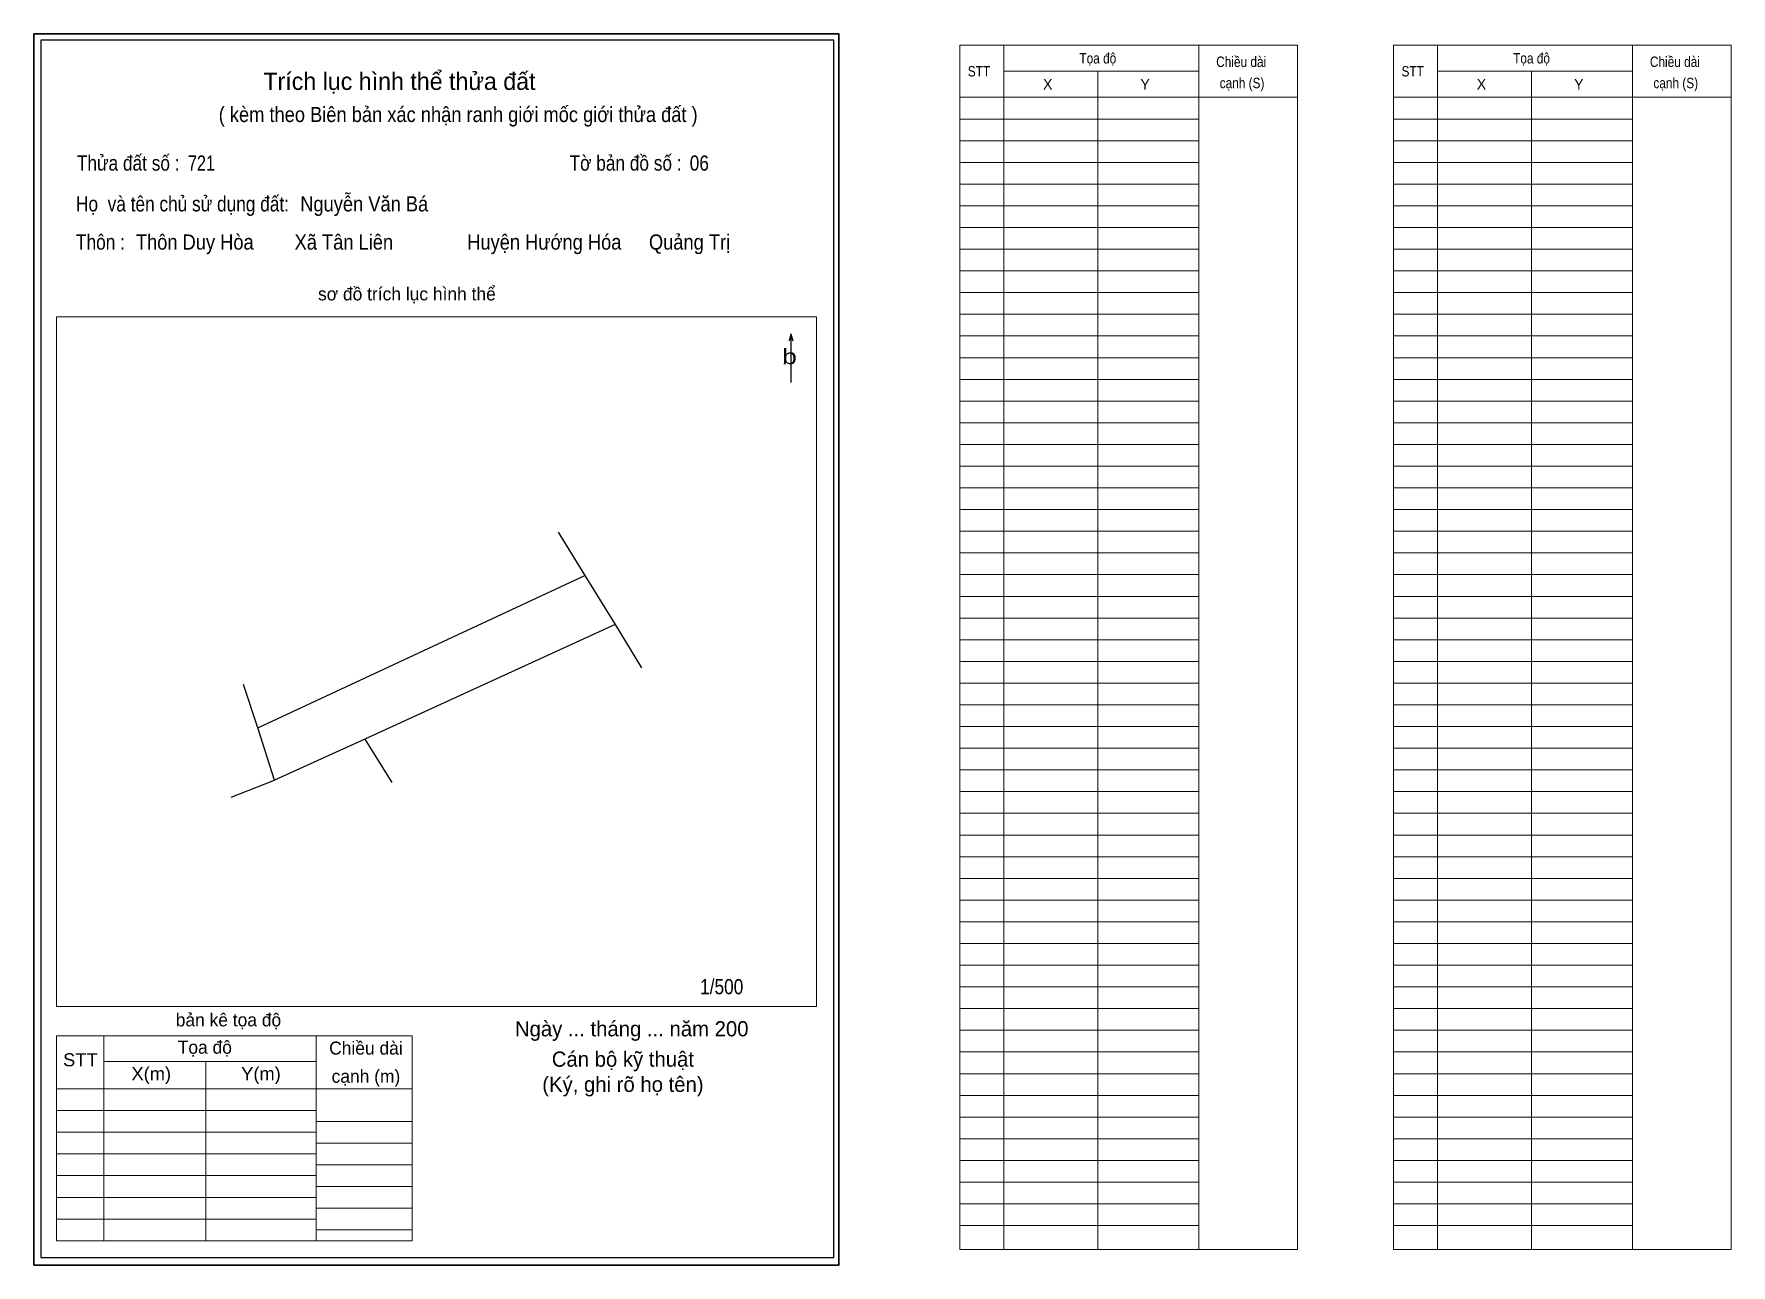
# Model space of a CAD drawing. Header units: metres. Extents: x 990.7 to 1029.8, y 986.5 to 1014.8.
import ezdxf
from ezdxf.enums import TextEntityAlignment as Align

# ---------------------------------------------------------------- set-up
doc = ezdxf.new("R2010")
doc.units = ezdxf.units.M
doc.header["$LTSCALE"] = 0.12
for name, color, linetype, lineweight in [('10', 7, 'Continuous', 25), ('13', 7, 'Continuous', 25), ('23', 7, 'Continuous', 25), ('61', 7, 'Continuous', 13), ('63', 7, 'Continuous', 13)]:
    doc.layers.add(name, color=color, linetype=linetype, lineweight=lineweight)
doc.layers.add('62', color=7, linetype='Continuous')

msp = doc.modelspace()

# ---------------------------------------------------------------- linework, layer by layer
at = {"layer": '10'}
for p, q in [((995.88, 998.85), (995.55, 999.85)), ((998.35, 998.59), (998.97, 997.59)), ((995.27, 997.25), (996.27, 997.64))]:
    msp.add_line(p, q, dxfattribs=at)
at = {"layer": '13'}
msp.add_lwpolyline([(995.88, 998.85), (1003.42, 1002.36), (1004.12, 1001.23), (998.35, 998.59), (996.27, 997.64)], close=True, dxfattribs=at)
at = {"layer": '23'}
for p, q in [((1002.81, 1003.36), (1003.42, 1002.36)), ((1004.12, 1001.23), (1004.73, 1000.23))]:
    msp.add_line(p, q, dxfattribs=at)
at = {"layer": '61'}
for p, q in [((1013.08, 1014.58), (1013.08, 986.83)), ((1017.58, 1014.58), (1017.58, 986.83)), ((1023.08, 1014.58), (1023.08, 986.83)), ((1027.58, 1014.58), (1027.58, 986.83)), ((1013.08, 1013.98), (1017.58, 1013.98)), ((1015.25, 1013.98), (1015.25, 986.83)), ((1023.08, 1013.98), (1027.58, 1013.98)), ((1025.25, 1013.98), (1025.25, 986.83)), ((1012.07, 1013.38), (1019.85, 1013.38)), ((1022.07, 1013.38), (1029.85, 1013.38)), ((1012.07, 1012.88), (1017.58, 1012.88)), ((1022.07, 1012.88), (1027.58, 1012.88)), ((1012.07, 1012.38), (1017.58, 1012.38)), ((1022.07, 1012.38), (1027.58, 1012.38)), ((1012.07, 1011.88), (1017.58, 1011.88)), ((1022.07, 1011.88), (1027.58, 1011.88)), ((1012.07, 1011.38), (1017.58, 1011.38)), ((1022.07, 1011.38), (1027.58, 1011.38)), ((1012.07, 1010.88), (1017.58, 1010.88)), ((1022.07, 1010.88), (1027.58, 1010.88)), ((1012.07, 1010.38), (1017.58, 1010.38)), ((1022.07, 1010.38), (1027.58, 1010.38)), ((1012.07, 1009.88), (1017.58, 1009.88)), ((1022.07, 1009.88), (1027.58, 1009.88)), ((1012.07, 1009.38), (1017.58, 1009.38)), ((1022.07, 1009.38), (1027.58, 1009.38)), ((1012.07, 1008.88), (1017.58, 1008.88)), ((1022.07, 1008.88), (1027.58, 1008.88)), ((1012.07, 1008.38), (1017.58, 1008.38)), ((1022.07, 1008.38), (1027.58, 1008.38)), ((1012.07, 1007.88), (1017.58, 1007.88)), ((1022.07, 1007.88), (1027.58, 1007.88)), ((1012.07, 1007.38), (1017.58, 1007.38)), ((1022.07, 1007.38), (1027.58, 1007.38)), ((1012.07, 1006.88), (1017.58, 1006.88)), ((1022.07, 1006.88), (1027.58, 1006.88)), ((1012.07, 1006.38), (1017.58, 1006.38)), ((1022.07, 1006.38), (1027.58, 1006.38)), ((1012.07, 1005.88), (1017.58, 1005.88)), ((1022.07, 1005.88), (1027.58, 1005.88)), ((1012.07, 1005.38), (1017.58, 1005.38)), ((1022.07, 1005.38), (1027.58, 1005.38)), ((1012.07, 1004.88), (1017.58, 1004.88)), ((1022.07, 1004.88), (1027.58, 1004.88)), ((1012.07, 1004.38), (1017.58, 1004.38)), ((1022.07, 1004.38), (1027.58, 1004.38)), ((1012.07, 1003.88), (1017.58, 1003.88)), ((1022.07, 1003.88), (1027.58, 1003.88)), ((1012.07, 1003.38), (1017.58, 1003.38)), ((1022.07, 1003.38), (1027.58, 1003.38)), ((1012.07, 1002.88), (1017.58, 1002.88)), ((1022.07, 1002.88), (1027.58, 1002.88)), ((1012.07, 1002.38), (1017.58, 1002.38)), ((1022.07, 1002.38), (1027.58, 1002.38)), ((1012.07, 1001.88), (1017.58, 1001.88)), ((1022.07, 1001.88), (1027.58, 1001.88)), ((1012.07, 1001.38), (1017.58, 1001.38)), ((1022.07, 1001.38), (1027.58, 1001.38)), ((1012.07, 1000.88), (1017.58, 1000.88)), ((1022.07, 1000.88), (1027.58, 1000.88)), ((1012.07, 1000.38), (1017.58, 1000.38)), ((1022.07, 1000.38), (1027.58, 1000.38)), ((1012.07, 999.88), (1017.58, 999.88)), ((1022.07, 999.88), (1027.58, 999.88)), ((1012.07, 999.38), (1017.58, 999.38)), ((1022.07, 999.38), (1027.58, 999.38)), ((1012.07, 998.88), (1017.58, 998.88)), ((1022.07, 998.88), (1027.58, 998.88)), ((1012.07, 998.38), (1017.58, 998.38)), ((1022.07, 998.38), (1027.58, 998.38)), ((1012.07, 997.88), (1017.58, 997.88)), ((1022.07, 997.88), (1027.58, 997.88)), ((1012.07, 997.38), (1017.58, 997.38)), ((1022.07, 997.38), (1027.58, 997.38)), ((1012.07, 996.88), (1017.58, 996.88)), ((1022.07, 996.88), (1027.58, 996.88)), ((1012.07, 996.38), (1017.58, 996.38)), ((1022.07, 996.38), (1027.58, 996.38)), ((1012.07, 995.88), (1017.58, 995.88)), ((1022.07, 995.88), (1027.58, 995.88)), ((1012.07, 995.38), (1017.58, 995.38)), ((1022.07, 995.38), (1027.58, 995.38)), ((1012.07, 994.88), (1017.58, 994.88)), ((1022.07, 994.88), (1027.58, 994.88)), ((1012.07, 994.38), (1017.58, 994.38)), ((1022.07, 994.38), (1027.58, 994.38)), ((1012.07, 993.88), (1017.58, 993.88)), ((1022.07, 993.88), (1027.58, 993.88)), ((1012.07, 993.38), (1017.58, 993.38)), ((1022.07, 993.38), (1027.58, 993.38)), ((1012.07, 992.88), (1017.58, 992.88)), ((1022.07, 992.88), (1027.58, 992.88)), ((1012.07, 992.38), (1017.58, 992.38)), ((1022.07, 992.38), (1027.58, 992.38)), ((1012.07, 991.88), (1017.58, 991.88)), ((1022.07, 991.88), (1027.58, 991.88)), ((1012.07, 991.38), (1017.58, 991.38)), ((1022.07, 991.38), (1027.58, 991.38)), ((1012.07, 990.88), (1017.58, 990.88)), ((1022.07, 990.88), (1027.58, 990.88)), ((1012.07, 990.38), (1017.58, 990.38)), ((1022.07, 990.38), (1027.58, 990.38)), ((1012.07, 989.88), (1017.58, 989.88)), ((1022.07, 989.88), (1027.58, 989.88)), ((1012.07, 989.38), (1017.58, 989.38)), ((1022.07, 989.38), (1027.58, 989.38)), ((1012.07, 988.88), (1017.58, 988.88)), ((1022.07, 988.88), (1027.58, 988.88)), ((1012.07, 988.38), (1017.58, 988.38)), ((1022.07, 988.38), (1027.58, 988.38)), ((1012.07, 987.88), (1017.58, 987.88)), ((1022.07, 987.88), (1027.58, 987.88)), ((1012.07, 987.38), (1017.58, 987.38)), ((1022.07, 987.38), (1027.58, 987.38))]:
    msp.add_line(p, q, dxfattribs=at)
at = {"layer": '61', "lineweight": 25}
for q in [(1008.13, 1007.77), (1008.17, 1006.81), (1008.22, 1007.77)]:
    msp.add_line((1008.17, 1007.93), q, dxfattribs=at)
at = {"layer": '61', "lineweight": 35}
msp.add_lwpolyline([(990.72, 1014.84), (1009.28, 1014.84), (1009.28, 986.47), (990.72, 986.47)], close=True, dxfattribs=at)
at = {"layer": '61', "lineweight": 25}
msp.add_lwpolyline([(990.88, 986.64), (1009.16, 986.64), (1009.16, 1014.7), (990.88, 1014.7)], close=True, dxfattribs=at)
at = {"layer": '61'}
for points in [[(1012.07, 1014.58), (1019.85, 1014.58), (1019.85, 986.83), (1012.07, 986.83)], [(1022.07, 1014.58), (1029.85, 1014.58), (1029.85, 986.83), (1022.07, 986.83)], [(991.24, 1008.32), (1008.76, 1008.32), (1008.76, 992.43), (991.24, 992.43)]]:
    msp.add_lwpolyline(points, close=True, dxfattribs=at)
at = {"layer": '63'}
for p, q in [((992.33, 987.03), (992.33, 991.75)), ((997.23, 987.03), (997.23, 991.75)), ((992.33, 991.16), (997.23, 991.16)), ((994.68, 987.03), (994.68, 991.16)), ((991.24, 990.53), (999.44, 990.53)), ((991.24, 990.03), (997.23, 990.03)), ((997.23, 989.78), (999.44, 989.78)), ((991.24, 989.53), (997.23, 989.53)), ((997.23, 989.28), (999.44, 989.28)), ((991.24, 989.03), (997.23, 989.03)), ((991.24, 988.53), (997.23, 988.53)), ((997.23, 988.78), (999.44, 988.78)), ((997.23, 988.28), (999.44, 988.28)), ((991.24, 988.03), (997.23, 988.03)), ((997.23, 987.78), (999.44, 987.78)), ((991.24, 987.53), (997.23, 987.53)), ((997.23, 987.28), (999.44, 987.28))]:
    msp.add_line(p, q, dxfattribs=at)
msp.add_lwpolyline([(991.24, 991.75), (999.44, 991.75), (999.44, 987.03), (991.24, 987.03)], close=True, dxfattribs=at)

# ---------------------------------------------------------------- texts
at = {"layer": '61'}
for s, height, width, p in [('Tọa độ', 0.24, 0.85, (1015.25, 1014.16)), ('Chiều dài', 0.24, 0.85, (1018.555, 1014.08)), ('Tọa độ', 0.24, 0.85, (1025.25, 1014.16)), ('Chiều dài', 0.24, 0.85, (1028.555, 1014.08)), ('STT', 0.24, 0.85, (1012.51, 1013.86)), ('STT', 0.24, 0.85, (1022.51, 1013.86)), ('cạnh (S)', 0.24, 0.85, (1018.575, 1013.59)), ('cạnh (S)', 0.24, 0.85, (1028.575, 1013.59)), ('b', 0.353, 1.3, (1008.14, 1007.23))]:
    msp.add_text(s, height=height, dxfattribs=dict(at, width=width)).set_placement(p, align=Align.CENTER)
for s, height, p in [('Trích lục hình thể thửa đất', 0.4, (996.01, 1013.55)), ('sơ đồ trích lục hình thể', 0.3, (997.27, 1008.7)), ('Ngày ... tháng ... năm 200', 0.35, (1001.81, 991.74)), ('Cán bộ kỹ thuật', 0.35, (1002.66, 991.04)), ('(Ký, ghi rõ họ tên)', 0.35, (1002.44, 990.46))]:
    msp.add_text(s, height=height, dxfattribs=at).set_placement(p)
for s, p in [('X', (1014.095, 1013.56)), ('Y', (1016.34, 1013.56)), ('X', (1024.095, 1013.56)), ('Y', (1026.34, 1013.56))]:
    msp.add_text(s, height=0.24, dxfattribs=at).set_placement(p, align=Align.CENTER)
for s, width, p in [('( kèm theo Biên bản xác nhận ranh giới mốc giới thửa đất )', 0.9, (994.98, 1012.81)), ('Thửa đất số : ', 0.85, (991.71, 1011.69)), ('Tờ bản đồ số :', 0.85, (1003.07, 1011.69)), ('Họ  và tên chủ sử dụng đất: ', 0.85, (991.69, 1010.75)), ('Thôn : ', 0.85, (991.69, 1009.87))]:
    msp.add_text(s, height=0.35, dxfattribs=dict(at, width=width)).set_placement(p)
at = {"layer": '62'}
for s, width, p in [('721', 0.8, (994.27, 1011.69)), ('06', 0.85, (1005.84, 1011.69)), ('Nguyễn Văn Bá', 0.9, (996.86, 1010.75)), ('Thôn Duy Hòa', 0.9, (993.07, 1009.87)), ('Xã Tân Liên', 0.9, (996.73, 1009.87)), ('Huyện Hướng Hóa', 0.9, (1000.71, 1009.87)), ('Quảng Trị', 0.9, (1004.9, 1009.87)), ('1/500', 0.85, (1006.08, 992.71))]:
    msp.add_text(s, height=0.35, dxfattribs=dict(at, width=width)).set_placement(p)
at = {"layer": '63'}
for s, p in [('bản kê tọa độ', (995.205, 991.97)), ('Tọa độ', (994.66, 991.34)), ('Chiều dài', (998.375, 991.32)), ('cạnh (m)', (998.375, 990.67))]:
    msp.add_text(s, height=0.3, dxfattribs=at).set_placement(p, align=Align.CENTER)
at = {"layer": '63', "width": 1.05}
for s, p in [('STT', (991.79, 991.05)), ('X(m)', (993.425, 990.73)), ('Y(m)', (995.955, 990.73))]:
    msp.add_text(s, height=0.3, dxfattribs=at).set_placement(p, align=Align.CENTER)

doc.saveas('drawing.dxf')
